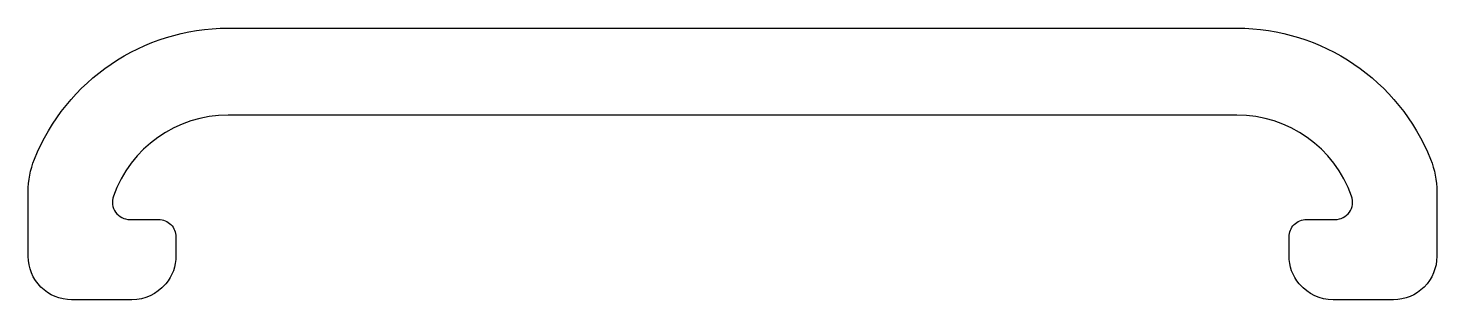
# Model space of a CAD drawing. Extents: x 174.9 to 191.1, y 234.1 to 237.3.
import ezdxf

# ---------------------------------------------------------------- set-up
doc = ezdxf.new("R2010")
doc.units = 0
doc.layers.get('0').update_dxf_attribs({"linetype": 'CONTINUOUS'})

msp = doc.modelspace()

# ---------------------------------------------------------------- linework, layer by layer
msp.add_lwpolyline([(177.194, 236.268, 0.317837), (175.874, 235.335, 0.517638), (176.063, 235.068), (176.394, 235.068, -0.414214), (176.594, 234.868), (176.594, 234.651, -0.177303), (176.476, 234.328), (176.47, 234.321, -0.220701), (176.088, 234.144), (175.394, 234.144, -0.414214), (174.894, 234.644), (174.894, 235.388, -0.095438), (174.966, 235.76, -0.306653), (177.194, 237.268), (188.794, 237.268, -0.306653), (191.022, 235.76, -0.095438), (191.094, 235.388), (191.094, 234.644, -0.414214), (190.594, 234.144), (189.9, 234.144, -0.220701), (189.518, 234.321), (189.512, 234.328, -0.177303), (189.394, 234.651), (189.394, 234.868, -0.414214), (189.594, 235.068), (189.925, 235.068, 0.517638), (190.114, 235.335, 0.317837), (188.794, 236.268)], format="xyb", close=True)

doc.saveas('drawing.dxf')
